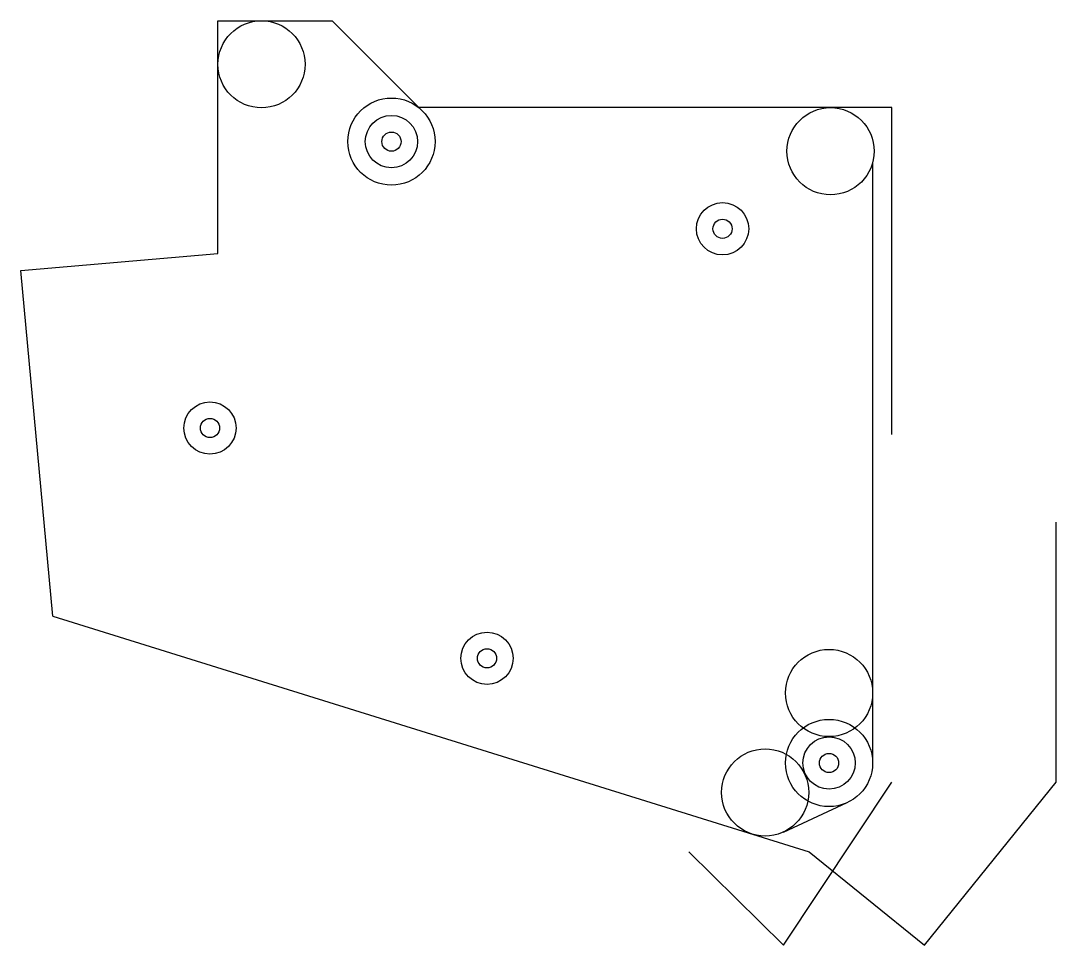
# Model space of a CAD drawing. Header units: millimetres. Extents: x -13 to 106, y -49 to 57.
import ezdxf

# ---------------------------------------------------------------- set-up
doc = ezdxf.new("R2010")
doc.units = ezdxf.units.MM
doc.layers.get('0').update_dxf_attribs({"linetype": 'CONTINUOUS'})

msp = doc.modelspace()

# ---------------------------------------------------------------- linework, layer by layer
for p, q in [((9.54, 30.33), (9.54, 57.02)), ((9.54, 57.02), (22.65, 57.02)), ((22.65, 57.02), (32.99, 46.69)), ((79.82, 47.05), (32.62, 47.05)), ((86.84, 47.05), (56.21, 47.05)), ((86.84, 9.53), (86.84, 47.05)), ((84.65, 40.75), (84.65, -16.03)), ((-13.08, 28.38), (9.54, 30.33)), ((-9.4, -11.3), (-13.08, 28.38)), ((105.72, -30.36), (105.72, -0.53)), ((-9.4, -11.3), (77.37, -38.33)), ((84.65, -16.03), (84.65, -28.1)), ((74.41, -49.06), (86.84, -30.36)), ((90.59, -49.06), (105.72, -30.36)), ((74.41, -36.06), (81.74, -32.68)), ((63.55, -38.33), (74.41, -49.06)), ((77.37, -38.33), (90.59, -49.06))]:
    msp.add_line(p, q)
for centre, radius in [((14.54, 52.02), 5), ((29.45, 43.15), 5), ((79.82, 42.05), 5), ((29.45, 43.15), 3), ((29.45, 43.15), 1.1), ((67.43, 33.15), 3), ((67.43, 33.15), 1.1), ((8.63, 10.29), 3), ((8.63, 10.29), 1.1), ((40.41, -16.13), 3), ((40.41, -16.13), 1.1), ((79.65, -20.11), 5), ((79.65, -28.14), 5), ((79.65, -28.14), 3), ((72.32, -31.52), 5), ((79.65, -28.14), 1.1)]:
    msp.add_circle(centre, radius)

doc.saveas('drawing.dxf')
